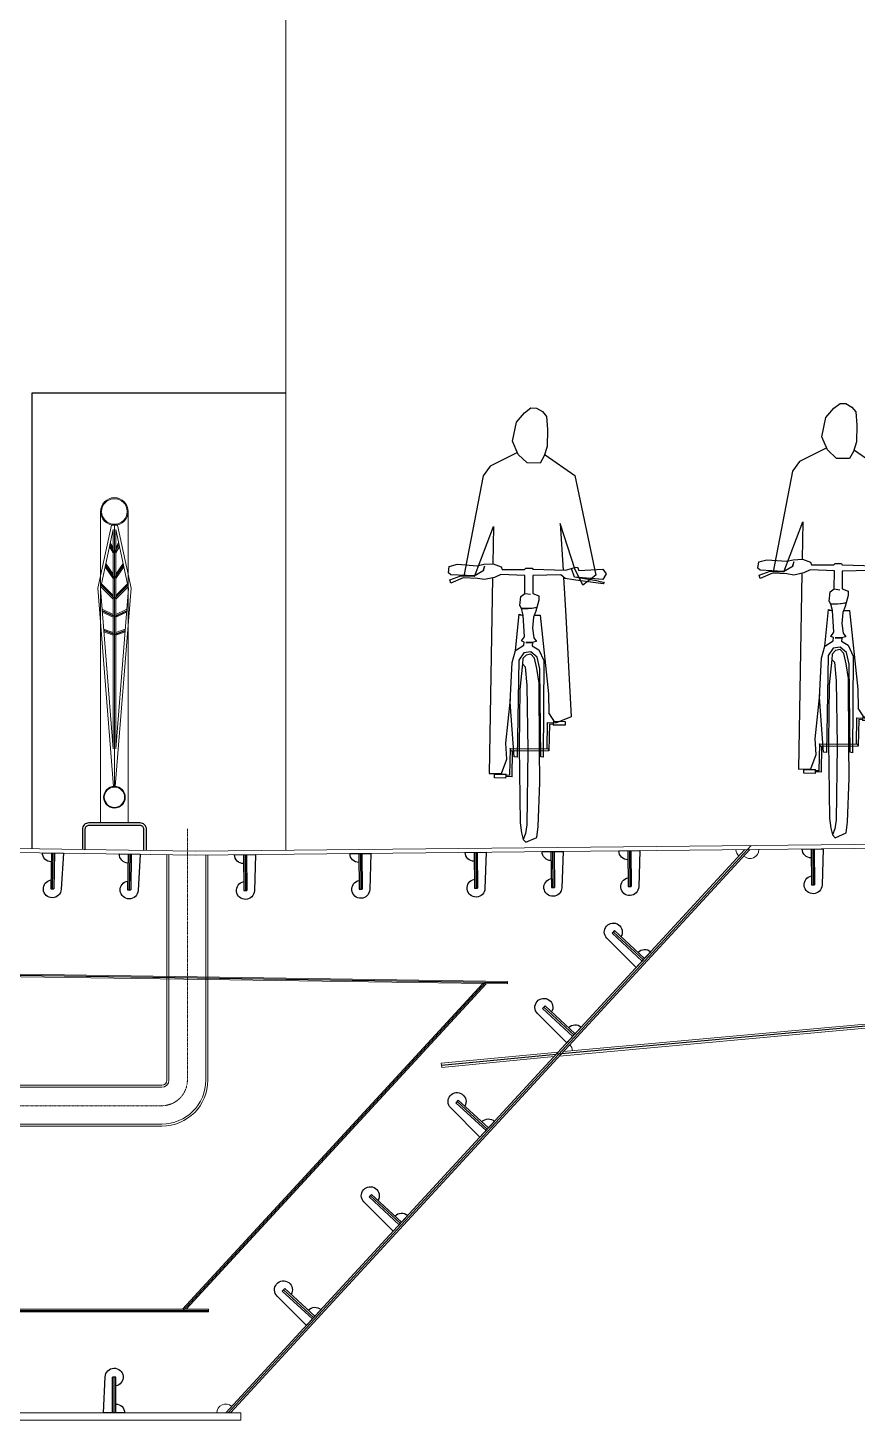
# Model space of a CAD drawing. Extents: x -2611510 to 1021013, y -44073 to 90887.
# Drawn here: x 852494 to 855730, y 47572 to 53009 of the extents above; entities that cross this region are included whole.
import ezdxf

# ---------------------------------------------------------------- set-up
doc = ezdxf.new("R2010")
doc.units = 0
doc.linetypes.add('ACAD_ISO08W100', pattern=[36, 24, -3, 6, -3])
doc.linetypes.add('CENTER', pattern=[2, 1.25, -0.25, 0.25, -0.25])
doc.layers.get('Defpoints').update_dxf_attribs({"color": 8})
for name, color, linetype, lineweight in [('中心线', 2, 'CENTER', 15), ('文字', 7, 'Continuous', 15), ('标注', 3, 'Continuous', 18), ('细实线', 7, 'Continuous', 15), ('钢板粗线', 1, 'Continuous', 25), ('钢板细线', 6, 'Continuous', 15)]:
    doc.layers.add(name, color=color, linetype=linetype, lineweight=lineweight)
doc.layers.add('汽车', color=150, linetype='Continuous')

# ---------------------------------------------------------------- blocks, each defined once
blk = doc.blocks.new('A$C3DE66DF3')
at = {"layer": '汽车', "color": 1}
for p, q in [((0.337, 1.4819), (0.4401, 1.4296)), ((0.4401, 1.4296), (0.4669, 1.3934)), ((0.1182, 1.395), (0.0392, 1.016)), ((0.4669, 1.3934), (0.5405, 1.0113)), ((0.117, 1.0361), (0.1739, 1.2118)), ((0.1739, 1.2118), (0.1634, 1.0342)), ((0.4283, 1.2006), (0.4306, 1.0587)), ((0.4998, 1.0109), (0.4283, 1.2006)), ((0.4288, 1.0588), (0.3991, 1.0471)), ((0.4647, 1.0568), (0.4288, 1.0588)), ((0.0123, 1.0383), (0, 1.0202)), ((0, 1.0202), (0.0119, 0.9989)), ((0.0119, 0.9989), (0.1194, 1.0074)), ((0.1034, 1.033), (0.0123, 1.0383)), ((0.0293, 0.9925), (0.1194, 1.0074)), ((0.0392, 1.016), (0.0882, 0.9775)), ((0.0978, 0.997), (0.117, 1.0361)), ((0.108, 1.0454), (0.1034, 1.033)), ((0.1188, 1.0443), (0.108, 1.0454)), ((0.1545, 1.034), (0.1188, 1.0443)), ((0.1194, 1.0074), (0.1316, 1.0406)), ((0.1619, 1.0078), (0.1532, 0.8599)), ((0.2786, 1.0378), (0.1545, 1.034)), ((0.1557, 1.0025), (0.172, 1.0163)), ((0.172, 1.0163), (0.2783, 1.0139)), ((0.2783, 1.0139), (0.2788, 0.946)), ((0.2804, 1.0427), (0.2786, 1.0378)), ((0.3055, 1.042), (0.2804, 1.0427)), ((0.3096, 1.0377), (0.3055, 1.042)), ((0.3081, 1.0143), (0.3999, 1.0186)), ((0.3085, 0.9464), (0.3081, 1.0143)), ((0.3954, 1.0372), (0.3096, 1.0377)), ((0.3991, 1.0471), (0.3954, 1.0372)), ((0.3999, 1.0186), (0.4239, 1.007)), ((0.4239, 1.007), (0.4617, 0.9987)), ((0.4649, 1.0342), (0.462, 1.0494)), ((0.462, 1.0494), (0.4677, 1.0304)), ((0.4892, 1.0507), (0.4647, 1.0568)), ((0.5007, 1.0126), (0.4649, 1.0342)), ((0.4677, 1.0304), (0.5007, 1.0126)), ((0.5648, 1.0568), (0.4892, 1.0507)), ((0.4998, 1.0109), (0.5405, 1.0113)), ((0.5007, 1.0126), (0.5896, 1.0166)), ((0.5518, 1.0136), (0.5007, 1.0126)), ((0.594, 0.9981), (0.5518, 1.0136)), ((0.5956, 1.0483), (0.5648, 1.0568)), ((0.5896, 1.0166), (0.5982, 1.0248)), ((0.5982, 1.0248), (0.5956, 1.0483)), ((0.0099, 0.9894), (0.0073, 0.9848)), ((0.0073, 0.9848), (0.0114, 0.9822)), ((0.0293, 0.9925), (0.0099, 0.9894)), ((0.0114, 0.9822), (0.1241, 0.9972)), ((0.0882, 0.9775), (0.0978, 0.997)), ((0.1241, 0.9972), (0.1557, 1.0025)), ((0.4315, 1.0053), (0.4437, 0.2611)), ((0.4617, 0.9987), (0.4886, 1.0029)), ((0.4886, 1.0029), (0.5432, 1.0055)), ((0.5432, 1.0055), (0.5895, 0.9856)), ((0.5895, 0.9856), (0.594, 0.9981)), ((0.2559, 0.9375), (0.2554, 0.9208)), ((0.2554, 0.9208), (0.2633, 0.8925)), ((0.2788, 0.946), (0.2559, 0.9375)), ((0.3085, 0.9464), (0.2875, 0.9428)), ((0.3241, 0.935), (0.3085, 0.9464)), ((0.3281, 0.8997), (0.3241, 0.935)), ((0.1532, 0.8599), (0.1322, 0.4768)), ((0.2506, 0.8632), (0.2183, 0.5645)), ((0.2724, 0.8632), (0.2505, 0.8623)), ((0.2723, 0.8634), (0.2506, 0.8632)), ((0.2959, 0.889), (0.2633, 0.8925)), ((0.2633, 0.8925), (0.2816, 0.8886)), ((0.2633, 0.8925), (0.2667, 0.8786)), ((0.2667, 0.8786), (0.2752, 0.8557)), ((0.2752, 0.8557), (0.2798, 0.8145)), ((0.2816, 0.8886), (0.321, 0.8882)), ((0.321, 0.8882), (0.2959, 0.889)), ((0.3098, 0.7809), (0.3148, 0.8637)), ((0.3148, 0.8637), (0.321, 0.8882)), ((0.3185, 0.8638), (0.3148, 0.8637)), ((0.3148, 0.8637), (0.3304, 0.8624)), ((0.3298, 0.8679), (0.3185, 0.8638)), ((0.321, 0.8882), (0.3281, 0.8997)), ((0.3442, 0.7288), (0.3298, 0.8679)), ((0.2798, 0.8145), (0.2745, 0.777)), ((0.2803, 0.7466), (0.2551, 0.7319)), ((0.2745, 0.777), (0.2641, 0.7639)), ((0.2641, 0.7639), (0.2824, 0.76)), ((0.305, 0.7601), (0.279, 0.7584)), ((0.279, 0.7584), (0.2803, 0.7466)), ((0.2824, 0.76), (0.305, 0.7601)), ((0.3211, 0.7655), (0.3098, 0.7809)), ((0.3109, 0.7608), (0.3211, 0.7655)), ((0.3122, 0.749), (0.3109, 0.7608)), ((0.3442, 0.7288), (0.3122, 0.749)), ((0.2551, 0.7319), (0.2371, 0.6906)), ((0.2371, 0.6906), (0.239, 0.3232)), ((0.2513, 0.66), (0.2618, 0.7041)), ((0.2618, 0.7041), (0.2863, 0.7247)), ((0.263, 0.6613), (0.2718, 0.7004)), ((0.2718, 0.7004), (0.2856, 0.7151)), ((0.2856, 0.7151), (0.3039, 0.7112)), ((0.2863, 0.7247), (0.313, 0.7205)), ((0.3039, 0.7112), (0.3161, 0.6982)), ((0.313, 0.7205), (0.331, 0.6928)), ((0.3161, 0.6982), (0.3172, 0.6781)), ((0.331, 0.6928), (0.3379, 0.3236)), ((0.3571, 0.6832), (0.3442, 0.7288)), ((0.2483, 0.3255), (0.2513, 0.66)), ((0.2538, 0.6055), (0.263, 0.6613)), ((0.3076, 0.6675), (0.3013, 0.5965)), ((0.3172, 0.6781), (0.3076, 0.6675)), ((0.3172, 0.6781), (0.3281, 0.581)), ((0.3639, 0.5326), (0.3571, 0.6832)), ((0.2534, 0.3546), (0.2538, 0.6055)), ((0.3013, 0.5965), (0.2968, 0.35)), ((0.2183, 0.5645), (0.2176, 0.4926)), ((0.3281, 0.581), (0.3298, 0.3632)), ((0.3496, 0.3249), (0.3639, 0.5326)), ((0.3807, 0.3765), (0.3633, 0.5446)), ((0.1322, 0.4768), (0.1926, 0.4527)), ((0.1926, 0.4527), (0.2176, 0.4926)), ((0.2001, 0.4605), (0.1557, 0.4593)), ((0.1557, 0.4593), (0.1559, 0.4453)), ((0.1559, 0.4453), (0.2008, 0.4457)), ((0.2001, 0.4605), (0.2007, 0.4501)), ((0.2238, 0.4552), (0.2006, 0.4544)), ((0.2007, 0.4501), (0.2008, 0.4457)), ((0.2148, 0.4497), (0.2007, 0.4501)), ((0.2148, 0.4497), (0.2171, 0.3482)), ((0.2238, 0.4552), (0.2247, 0.3558)), ((0.3775, 0.3165), (0.3807, 0.3765)), ((0.2199, 0.3556), (0.2171, 0.3482)), ((0.2171, 0.3482), (0.3603, 0.3464)), ((0.364, 0.3563), (0.2199, 0.3556)), ((0.239, 0.3232), (0.2483, 0.3255)), ((0.2516, 0.2269), (0.2534, 0.3546)), ((0.2968, 0.35), (0.3012, 0.0663)), ((0.3298, 0.3632), (0.3265, 0.0739)), ((0.3379, 0.3236), (0.3496, 0.3249)), ((0.3565, 0.2493), (0.3557, 0.3487)), ((0.3603, 0.3464), (0.364, 0.3563)), ((0.3656, 0.2547), (0.3632, 0.3563)), ((0.3968, 0.2614), (0.3775, 0.3165)), ((0.2578, 0.0596), (0.2516, 0.2269)), ((0.3565, 0.2493), (0.3798, 0.25)), ((0.3656, 0.2547), (0.3797, 0.2543)), ((0.4245, 0.2592), (0.3796, 0.2588)), ((0.3797, 0.2543), (0.3796, 0.2588)), ((0.3803, 0.244), (0.3797, 0.2543)), ((0.3803, 0.244), (0.4246, 0.2452)), ((0.4437, 0.2611), (0.3968, 0.2614)), ((0.4246, 0.2452), (0.4245, 0.2592)), ((0.2637, 0.018), (0.2578, 0.0596)), ((0.3012, 0.0663), (0.306, 0.0335)), ((0.3265, 0.0739), (0.3212, 0.0364)), ((0.305, 0), (0.2637, 0.018)), ((0.3146, 0.0106), (0.305, 0)), ((0.306, 0.0335), (0.3146, 0.0106)), ((0.3212, 0.0364), (0.3146, 0.0106))]:
    blk.add_line(p, q, dxfattribs=at)
blk.add_lwpolyline([(0.2998, 1.4421), (0.3336, 1.4742), (0.3558, 1.5244), (0.3401, 1.5971), (0.3094, 1.6332), (0.2865, 1.6511), (0.2638, 1.6509), (0.2412, 1.6371), (0.2261, 1.6188), (0.2228, 1.5687), (0.2234, 1.5051), (0.2351, 1.4688), (0.2505, 1.4416)], close=True, dxfattribs=at)
blk.add_lwpolyline([(0.2312, 1.4733), (0.1182, 1.395)], dxfattribs=at)
blk = doc.blocks.new('12-140加劲 有过焊孔')
at = {"layer": 'Defpoints'}
blk.add_line((0, 0), (0, 140), dxfattribs=at)
at = {"layer": '钢板粗线', "color": 7}
for p, q in [((-6, 0), (-6, 140)), ((-6, 140), (6, 140)), ((6, 0), (6, 140)), ((41, 0), (35, 141.5)), ((-41, 0), (41, 0))]:
    blk.add_line(p, q, dxfattribs=at)
for centre, start, end in [((0, 140), 2.441, 260.1291), ((-6, 0), 90, 180)]:
    blk.add_arc(centre, 35, start, end, dxfattribs=at)
blk = doc.blocks.new('14-160加劲 有过焊孔')
at = {"layer": 'Defpoints'}
blk.add_line((38609.4, 31489.3), (38609.4, 31649.3), dxfattribs=at)
at = {"layer": '钢板粗线', "color": 7}
for p, q in [((38602.4, 31489.3), (38602.4, 31649.3)), ((38602.4, 31649.3), (38616.4, 31649.3)), ((38616.4, 31489.3), (38616.4, 31649.3)), ((38651.4, 31489.3), (38644.3, 31650.8)), ((38567.4, 31489.3), (38651.4, 31489.3))]:
    blk.add_line(p, q, dxfattribs=at)
for centre, start, end in [((38609.4, 31649.3), 2.4932, 258.463), ((38602.4, 31489.3), 90, 180)]:
    blk.add_arc(centre, 35, start, end, dxfattribs=at)
blk = doc.blocks.new('排水')
at = {"layer": 'Defpoints', "color": 8}
for p, q in [((-870.2, -29.1), (-870.2, -1143.5)), ((-3170.2, -63.6), (-3170.2, -1143.5))]:
    blk.add_line(p, q, dxfattribs=at)
at = {"layer": '中心线', "color": 8, "ltscale": 0.3}
for p, q in [((-2080.2, 108.1), (-2080.2, -1057.5)), ((-4170.2, 24), (-4170.2, -957.5)), ((-4070.2, -1057.5), (579.8, -1057.5))]:
    blk.add_line(p, q, dxfattribs=at)
blk.add_arc((-4070.2, -957.5), 100, 180, 270, dxfattribs=at)
at = {"layer": '细实线', "color": 8}
for p, q in [((-2160.2, -48.4), (-2160.2, -957.5)), ((-2152.2, -48.3), (-2152.2, -957.5)), ((-2008.2, -46.1), (-2008.2, -957.5)), ((-2000.2, -46), (-2000.2, -957.5)), ((-4250.2, -78.5), (-4250.2, -957.5)), ((-4242.2, -78.6), (-4242.2, -957.5)), ((-4098.2, -77.5), (-4098.2, -957.5)), ((-4090.2, -77.4), (-4090.2, -957.5)), ((-4070.2, -977.5), (-2180.2, -977.5)), ((-1980.2, -977.5), (373.8, -977.5)), ((-4070.2, -985.5), (-2180.2, -985.5)), ((-1980.2, -985.5), (370.2, -985.5)), ((-4070.2, -1129.5), (370.2, -1129.5)), ((-4070.2, -1137.5), (373.8, -1137.5))]:
    blk.add_line(p, q, dxfattribs=at)
for points in [[(-2124.2, -32.8), (-2124.2, 2.2), (-2144.2, 2.2), (-2144.2, 18.2), (-2160.2, 18.2), (-2160.2, -32.4)], [(-2036.2, -30.4), (-2036.2, 4.6), (-2016.2, 4.6), (-2016.2, 20.6), (-2000.2, 20.6), (-2000.2, -30)]]:
    blk.add_lwpolyline(points, dxfattribs=at)
blk.add_lwpolyline([(-2144.2, 18), (-2016.2, 20.4), (-2016.2, 4.9), (-2144.2, 2.5)], close=True, dxfattribs=at)
for centre, radius, start, end in [((-4070.2, -957.5), 180, 180, 270), ((-4070.2, -957.5), 172, 180, 270), ((-4070.2, -957.5), 28, 180, 270), ((-4070.2, -957.5), 20, 180, 270), ((-2180.2, -957.5), 20, 270, 0), ((-2180.2, -957.5), 28, 270, 0), ((-1980.2, -957.5), 28, 180, 270), ((-1980.2, -957.5), 20, 180, 270)]:
    blk.add_arc(centre, radius, start, end, dxfattribs=at)
at = {"layer": '钢板粗线', "color": 8}
for p, q in [((355.9, -1057.5), (355.9, -496.7)), ((732.9, -1057.5), (732.9, -491.1))]:
    blk.add_line(p, q, dxfattribs=at)
for points in [[(-902.7, -29.5), (-902.7, -1143.5), (-837.7, -1143.5), (-837.7, -28.6)], [(-3202.7, -64), (-3202.7, -1143.5), (-3137.7, -1143.5), (-3137.7, -63.1)]]:
    blk.add_lwpolyline(points, dxfattribs=at)
blk.add_lwpolyline([(798.9, -490.1), (798.9, -496.1), (738.9, -497), (738.9, -1057.5, -1), (349.9, -1057.5), (349.9, -502.8), (289.9, -503.7), (289.9, -497.7)], format="xyb", dxfattribs=at)
for radius in [188.5, 180.5]:
    blk.add_circle((544.4, -1057.5), radius, dxfattribs=at)
blk = doc.blocks.new('人行护栏')
for p, q in [((-54, 1226), (-54, 10)), ((54, 1226), (54, 10)), ((-65, 926), (-11.4, 1173.2)), ((-54.9, 925.3), (-5, 1155.7)), ((-5, 298.7), (-5, 1155.7)), ((5, 298.7), (5, 1155.7)), ((54.9, 925.3), (5, 1155.7)), ((65, 926), (11.4, 1173.2)), ((-5, 1064.7), (-19.3, 1089.5)), ((-5, 1084.7), (-16.2, 1104)), ((5, 1084.7), (16.2, 1104)), ((5, 1064.7), (19.3, 1089.5)), ((-5, 964.4), (-36.6, 1009.6)), ((-5, 981.9), (-33.8, 1022.9)), ((5, 981.9), (33.8, 1022.9)), ((5, 964.4), (36.6, 1009.6)), ((-3.4, 152.4), (-65, 926)), ((-5, 298.7), (-54.9, 925.3)), ((-5, 883.9), (-53.4, 932.3)), ((-5, 898.1), (-50.9, 943.9)), ((3.4, 152.4), (65, 926)), ((5, 898.1), (50.9, 943.9)), ((5, 883.9), (53.4, 932.3)), ((5, 298.7), (54.9, 925.3)), ((-5, 823.8), (-48.4, 844.1)), ((-5, 812.8), (-47.5, 832.6)), ((5, 823.8), (48.4, 844.1)), ((5, 812.8), (47.5, 832.6)), ((-5, 753.1), (-42.3, 766.7)), ((5, 753.1), (42.3, 766.7)), ((-5, 742.5), (-41.4, 755.7)), ((5, 742.5), (41.4, 755.7))]:
    blk.add_line(p, q)
at = {"linetype": 'ACAD_ISO08W100', "ltscale": 0.1}
blk.add_line((0, 152.5), (0, 1172), dxfattribs=at)
for centre, radius in [((0, 1226), 54), ((0, 1226), 50), ((0, 110), 42.5), ((0, 110), 39.5)]:
    blk.add_circle(centre, radius)
at = {"layer": 'Defpoints'}
for p, q in [((0, 1066), (-17.8, 1096.8)), ((0, 1066), (17.8, 1096.8)), ((0, 966), (-35.2, 1016.3)), ((0, 966), (35.2, 1016.3)), ((0, 886), (-52.1, 938.1)), ((0, 886), (52.1, 938.1)), ((0, 816), (-48, 838.4)), ((0, 816), (48, 838.4)), ((0, 746), (-41.8, 761.2)), ((0, 746), (41.8, 761.2))]:
    blk.add_line(p, q, dxfattribs=at)

msp = doc.modelspace()

# ---------------------------------------------------------------- linework, layer by layer
for p, q in [((852510.7, 49804.2), (852510.7, 51584.1)), ((852510.7, 51584.1), (853500.4, 51584.1))]:
    msp.add_line(p, q)
at = {"layer": 'Defpoints'}
for p, q in [((855316.9, 49816.4), (853275.5, 47600.1)), ((859396.7, 49441.6), (854576.9, 49002.6)), ((854280.5, 49281.6), (853100.1, 48000.1)), ((854108.1, 48957.8), (854556.1, 49000.7)), ((854576.9, 49002.6), (854556.1, 49000.7))]:
    msp.add_line(p, q, dxfattribs=at)
at = {"layer": 'Defpoints', "color": 8}
for p, q in [((854365.8, 49280.3), (849351.8, 49355.5)), ((849615.2, 48000.1), (853198.9, 48000.1))]:
    msp.add_line(p, q, dxfattribs=at)
at = {"layer": '文字'}
msp.add_line((853500.4, 49798.2), (853500.4, 55911.7), dxfattribs=at)
at = {"layer": '钢板粗线'}
for points in [[(852956.7, 49797.5), (852956.7, 49879.4, 0.414214), (852931.7, 49904.4), (852731.7, 49904.4, 0.414214), (852706.7, 49879.4), (852706.7, 49801.2)], [(852946.7, 49797.6), (852946.7, 49879.4, 0.414214), (852931.7, 49894.4), (852731.7, 49894.4, 0.414214), (852716.7, 49879.4), (852716.7, 49801.2)]]:
    msp.add_lwpolyline(points, format="xyb", dxfattribs=at)
at = {"layer": '钢板细线'}
for p, q in [((855292.5, 49800.1), (853266, 47600.1)), ((855311.7, 49800.3), (853285, 47600.1)), ((859384.7, 49432.5), (854568.8, 48993.8)), ((859384.7, 49448.5), (854584.9, 49011.4)), ((854365.7, 49275.3), (849351.7, 49350.5)), ((854365.8, 49285.3), (849351.9, 49360.5)), ((854269.2, 49276.7), (853097.9, 48005.1)), ((854282.7, 49276.5), (853111.5, 48005.1)), ((854365.7, 49275.3), (854365.8, 49285.3)), ((849615.2, 48005.1), (853198.9, 48005.1)), ((849615.2, 47995.1), (853198.9, 47995.1)), ((853198.9, 48005.1), (853198.9, 47995.1)), ((849335.5, 47600.1), (853325.5, 47600.1)), ((853325.5, 47600.1), (853325.5, 47572.1)), ((849335.5, 47572.1), (853325.5, 47572.1))]:
    msp.add_line(p, q, dxfattribs=at)
at = {"layer": '钢板细线', "color": 7}
for p, q in [((854107.4, 48965.8), (854564.2, 49009.5)), ((854108.9, 48949.8), (854548, 48991.9)), ((854108.9, 48949.8), (854107.4, 48965.8))]:
    msp.add_line(p, q, dxfattribs=at)
at = {"layer": '钢板细线'}
for points in [[(859446.7, 49841.7), (853146.6, 49778.6), (839446.7, 49984.1)], [(859446.7, 49857.7), (853146.7, 49794.6), (839446.9, 50000.1)]]:
    msp.add_lwpolyline(points, dxfattribs=at)
for centre, start, end in [((855292.5, 49800.1), 180.5737, 227.6906), ((855311.7, 49800.3), 227.6906, 0.5737), ((854584.9, 49011.3), 5.1641, 47.3511), ((853266, 47600.1), 47.4137, 180)]:
    msp.add_arc(centre, 35, start, end, dxfattribs=at)

# ---------------------------------------------------------------- block references
at = {"xscale": -1}
msp.add_blockref('排水', (848946.2, 49857.6), dxfattribs=at)
at = {"layer": '标注', "xscale": -1}
msp.add_blockref('人行护栏', (852831.7, 49894.4), dxfattribs=at)
at = {"layer": '汽车', "xscale": -1027.205338051362, "yscale": 1027.205338051309, "zscale": 1027.205338051279, "rotation": 359.9999816246077}
for p in [(855957.8, 49846.5), (854750.5, 49828.6)]:
    msp.add_blockref('A$C3DE66DF3', p, dxfattribs=at)
at = {"layer": '细实线', "xscale": -1}
for p, rotation in [((855556.9, 49802.8), 180.5737091599), ((852591.5, 49787.1), 179.0193143057454), ((852891.5, 49782.6), 179.0193143057454), ((853341.5, 49780.6), 180.5737091599), ((853791.5, 49785.1), 180.5737091599), ((854241.5, 49789.6), 180.5737091599), ((854541.5, 49792.6), 180.5737091599), ((854841.5, 49795.6), 180.5737091599)]:
    msp.add_blockref('12-140加劲 有过焊孔', p, dxfattribs=dict(at, rotation=rotation))
at = {"layer": '钢板细线', "xscale": -1}
for p, rotation in [((904215.3, 56433.9), 47.35108087024398), ((903944.3, 56139.7), 47.35108087024398), ((903605.6, 55771.9), 47.35108087022556), ((903266.8, 55404.2), 47.35108087023971), ((902928.1, 55036.4), 47.35108087023971)]:
    msp.add_blockref('14-160加劲 有过焊孔', p, dxfattribs=dict(at, rotation=rotation))
msp.add_blockref('12-140加劲 有过焊孔', (852830.5, 47600.1), dxfattribs=at)

doc.saveas('drawing.dxf')
